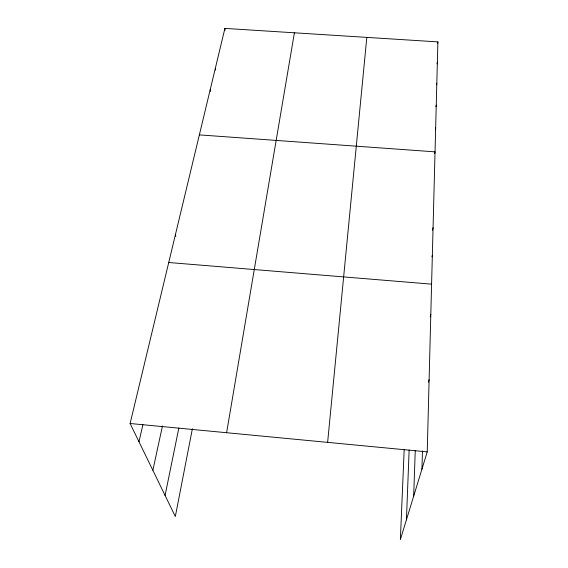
<?xml version="1.0" encoding="UTF-8"?>
<svg xmlns="http://www.w3.org/2000/svg" width="568" height="568" viewBox="0 0 568 568"><rect width="100%" height="100%" fill="white"/><g stroke="black" fill="none" stroke-linecap="round" stroke-linejoin="round"><path stroke-width="0.85" d="M404.167 449.842L400.369 539.6L427.235 451.88L437.892 41.89L224.907 28.4L130.107 423.501L175.32 516.511L192.389 428.741M421.939 469.168L422.478 450.871M413.674 496.155L415.251 450.438M406.432 519.819L409.137 450.012M327.629 442.365L366.814 37.389M437.623 43.615L437.892 41.89M437.09 63.836L437.367 62.118M436.536 84.873L436.82 83.177M226.618 432.717L294.401 32.802M435.954 106.848L436.245 105.108M435.358 129.696L435.656 127.977M434.733 153.537L435.031 151.848L199.354 134.886M432.56 230.203L433.065 227.647M165.075 495.445L178.849 428.016M431.992 256.97L432.347 255.245M152.863 470.311L162.455 425.972M430.239 316.958L430.807 314.452M138.975 441.755L142.93 424.608M428.471 382.143L429.117 379.672M168.739 262.508L431.595 284.149M130.107 423.501L427.235 451.88M175.413 234.676L175.832 236.366M210.203 89.673L210.465 91.42M215.3 68.43L215.535 70.134M224.907 28.4L225.113 30.132"/></g></svg>
